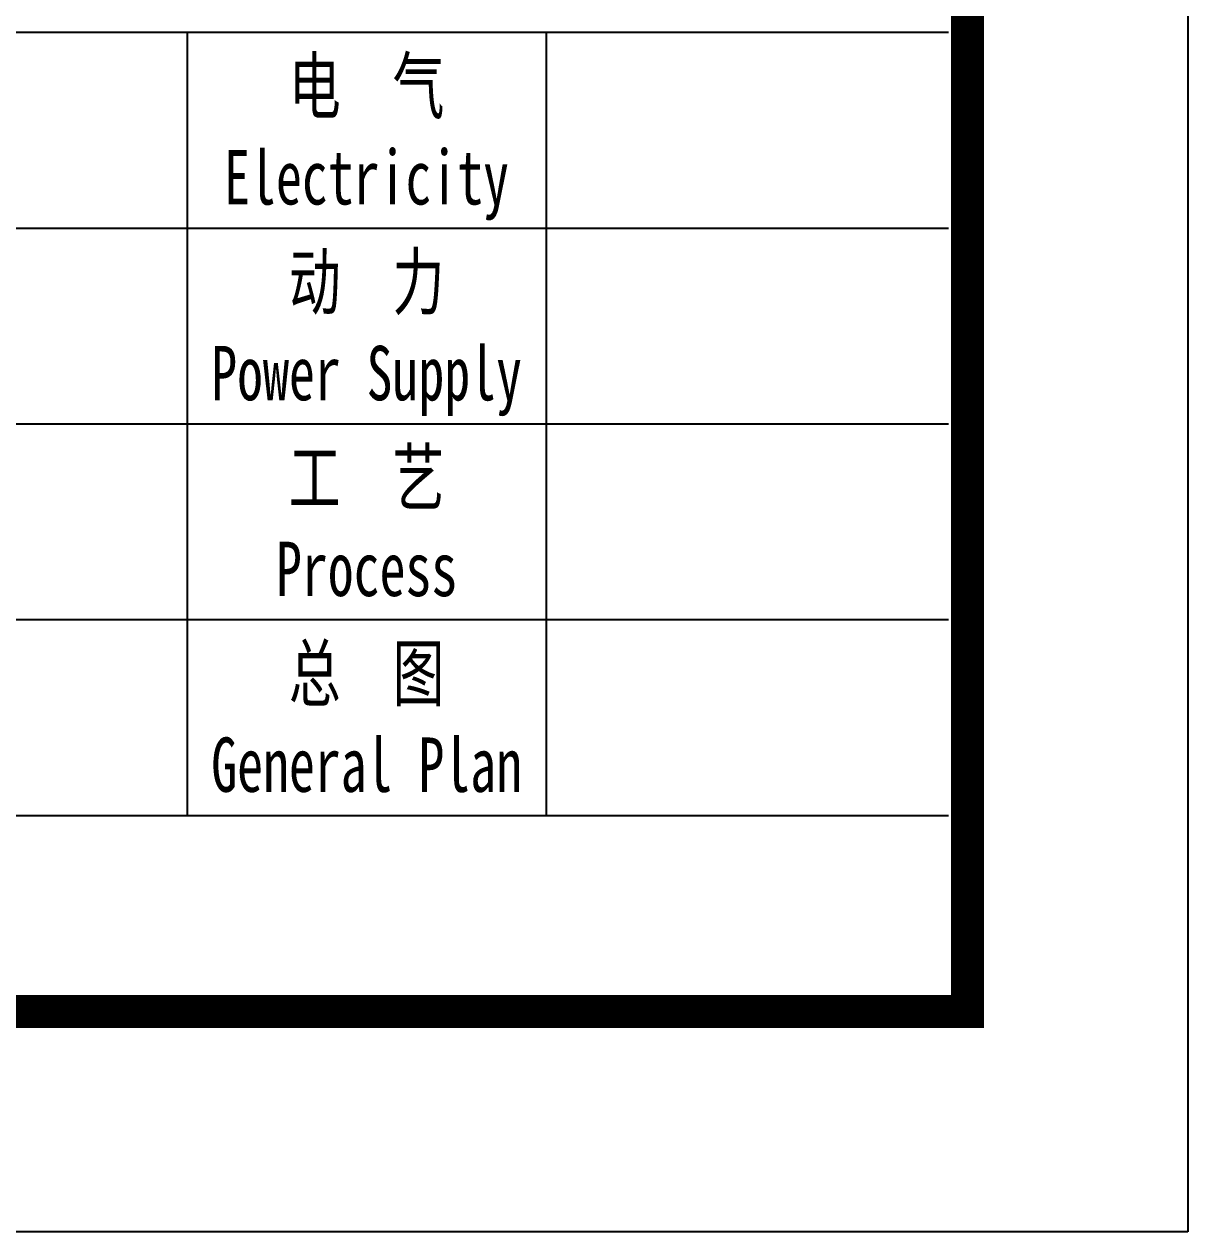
# Model space of a CAD drawing. Extents: x 177291 to 1288761, y 177638 to 322898.
# Drawn here: x 398738 to 404341, y 251928 to 257743 of the extents above; entities that cross this region are included whole.
import ezdxf
from ezdxf.enums import TextEntityAlignment as Align

# ---------------------------------------------------------------- set-up
doc = ezdxf.new("R2010")
doc.units = 0
doc.header["$LTSCALE"] = 1000
doc.layers.add('PUB_TITLE', color=4, linetype='Continuous')
doc.styles.add('_gyy_title_ST', font='', dxfattribs={"width": 0.8})
doc.styles.get('_gyy_title_ST').set_extended_font_data('SimSun')

msp = doc.modelspace()

# ---------------------------------------------------------------- linework, layer by layer
at = {"layer": 'PUB_TITLE'}
for p, q in [((403188.8208730838, 257702.5703216923), (395856.0855330818, 257702.5703216923)), ((399522.4532030838, 257702.5703216923), (399522.4532030819, 253931.4492896923)), ((401250.8836760838, 257702.5703216923), (401250.8836760838, 253931.4492896923)), ((403188.8208730838, 256759.7900636923), (395856.0855330818, 256759.7900636923)), ((403188.8208730838, 255817.0098056923), (395856.0855330818, 255817.0098056923)), ((403188.8208730838, 254874.2295476923), (395856.0855330818, 254874.2295476923)), ((403188.8208730838, 253931.4492896923), (395856.0855330838, 253931.4492896923))]:
    msp.add_line(p, q, dxfattribs=at)
msp.add_lwpolyline([(315143.5975650838, 314928.3444236923), (404340.9725730839, 314928.3444236923), (404340.9725730839, 251928.0581516922), (315143.5975650838, 251928.0581516922)], close=True, dxfattribs=at)
at = {"layer": 'PUB_TITLE', "const_width": 159.091632}
for points in [[(317795.1247650838, 252988.6690316923), (317795.1247650838, 313867.7335436922), (403280.3616930838, 313867.7335436922), (403280.3616930838, 252988.6690316923)], [(395856.0855330838, 313867.7335436922), (403280.3616930838, 313867.7335436922), (403280.3616930838, 252988.6690316923), (395856.0855330838, 252988.6690316923)]]:
    msp.add_lwpolyline(points, close=True, dxfattribs=at)

# ---------------------------------------------------------------- texts
at = {"layer": 'PUB_TITLE', "style": '_gyy_title_ST', "width": 0.7}
for s, p in [('电  气', (400386.6684395838, 257314.9828822923)), ('Electricity', (400386.6684395838, 256875.0198094661)), ('动  力', (400386.6684395838, 256372.2026242923)), ('Power Supply', (400386.6684395838, 255932.2426941796)), ('工  艺', (400386.6684395838, 255429.4223662923)), ('Process', (400386.6684395838, 254989.4592934661)), ('总  图', (400386.6684395838, 254486.6421082923)), ('General Plan', (400386.6684395838, 254046.680083036))]:
    msp.add_text(s, height=261.8831430965037, dxfattribs=at).set_placement(p, align=Align.CENTER)

doc.saveas('drawing.dxf')
